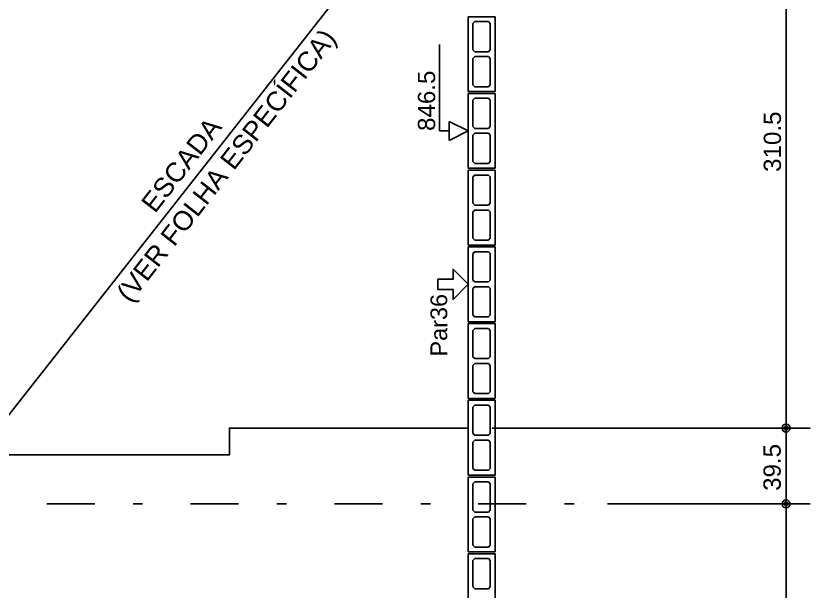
# Model space of a CAD drawing. Extents: x 0 to 119, y 0 to 84.
# Drawn here: x 35.84 to 44.13, y 52.51 to 58.51 of the extents above; entities that cross this region are included whole.
import ezdxf

# ---------------------------------------------------------------- set-up
doc = ezdxf.new("R2010")
doc.units = 0
doc.header["$MEASUREMENT"] = 0
doc.linetypes.add('ESTILO_TQS_0003', pattern=[1.5, 0.5, -0.4, 0.1, -0.5])
doc.linetypes.add('ESTILO_TQS_0005', pattern=[0.4, 0.3, -0.1])
for name, color, linetype in [('18', 6, 'CONTINUOUS'), ('20', 1, 'CONTINUOUS'), ('27', 250, 'CONTINUOUS'), ('3', 7, 'CONTINUOUS'), ('35', 255, 'CONTINUOUS')]:
    doc.layers.add(name, color=color, linetype=linetype)
doc.styles.add('TQS_ARIAL', font='arial.ttf')

msp = doc.modelspace()

# ---------------------------------------------------------------- linework, layer by layer
at = {"layer": '18', "color": 6, "linetype": 'Continuous'}
for p, q in [((40.260294, 57.31055), (40.260294, 58.21055)), ((40.560294, 57.31055), (40.360294, 57.41055)), ((40.360294, 57.41055), (40.360294, 57.21055)), ((40.360294, 57.31055), (40.260294, 57.31055)), ((40.360294, 57.21055), (40.560294, 57.31055))]:
    msp.add_line(p, q, dxfattribs=at)
at = {"layer": '20', "color": 1, "linetype": 'ESTILO_TQS_0003'}
msp.add_line((7.665778, 53.42055), (43.022778, 53.42055), dxfattribs=at)
at = {"layer": '27', "color": 250, "linetype": 'ESTILO_TQS_0005'}
for points in [[(40.770294, 58.13555), (40.790294, 58.15555), (40.790294, 58.43055), (40.770294, 58.45055), (40.630294, 58.45055), (40.610294, 58.43055), (40.610294, 58.15555), (40.630294, 58.13555), (40.770294, 58.13555)], [(40.770294, 57.77055), (40.790294, 57.79055), (40.790294, 58.06555), (40.770294, 58.08555), (40.630294, 58.08555), (40.610294, 58.06555), (40.610294, 57.79055), (40.630294, 57.77055), (40.770294, 57.77055)], [(40.770294, 57.33555), (40.790294, 57.35555), (40.790294, 57.63055), (40.770294, 57.65055), (40.630294, 57.65055), (40.610294, 57.63055), (40.610294, 57.35555), (40.630294, 57.33555), (40.770294, 57.33555)], [(40.770294, 56.97055), (40.790294, 56.99055), (40.790294, 57.26555), (40.770294, 57.28555), (40.630294, 57.28555), (40.610294, 57.26555), (40.610294, 56.99055), (40.630294, 56.97055), (40.770294, 56.97055)], [(40.770294, 56.53555), (40.790294, 56.55555), (40.790294, 56.83055), (40.770294, 56.85055), (40.630294, 56.85055), (40.610294, 56.83055), (40.610294, 56.55555), (40.630294, 56.53555), (40.770294, 56.53555)], [(40.770294, 56.17055), (40.790294, 56.19055), (40.790294, 56.46555), (40.770294, 56.48555), (40.630294, 56.48555), (40.610294, 56.46555), (40.610294, 56.19055), (40.630294, 56.17055), (40.770294, 56.17055)], [(40.770294, 55.73555), (40.790294, 55.75555), (40.790294, 56.03055), (40.770294, 56.05055), (40.630294, 56.05055), (40.610294, 56.03055), (40.610294, 55.75555), (40.630294, 55.73555), (40.770294, 55.73555)], [(40.770294, 55.37055), (40.790294, 55.39055), (40.790294, 55.66555), (40.770294, 55.68555), (40.630294, 55.68555), (40.610294, 55.66555), (40.610294, 55.39055), (40.630294, 55.37055), (40.770294, 55.37055)], [(40.770294, 54.93555), (40.790294, 54.95555), (40.790294, 55.23055), (40.770294, 55.25055), (40.630294, 55.25055), (40.610294, 55.23055), (40.610294, 54.95555), (40.630294, 54.93555), (40.770294, 54.93555)], [(40.770294, 54.57055), (40.790294, 54.59055), (40.790294, 54.86555), (40.770294, 54.88555), (40.630294, 54.88555), (40.610294, 54.86555), (40.610294, 54.59055), (40.630294, 54.57055), (40.770294, 54.57055)], [(40.770294, 54.13555), (40.790294, 54.15555), (40.790294, 54.43055), (40.770294, 54.45055), (40.630294, 54.45055), (40.610294, 54.43055), (40.610294, 54.15555), (40.630294, 54.13555), (40.770294, 54.13555)], [(40.770294, 53.77055), (40.790294, 53.79055), (40.790294, 54.06555), (40.770294, 54.08555), (40.630294, 54.08555), (40.610294, 54.06555), (40.610294, 53.79055), (40.630294, 53.77055), (40.770294, 53.77055)], [(40.770294, 53.33555), (40.790294, 53.35555), (40.790294, 53.63055), (40.770294, 53.65055), (40.630294, 53.65055), (40.610294, 53.63055), (40.610294, 53.35555), (40.630294, 53.33555), (40.770294, 53.33555)], [(40.770294, 52.97055), (40.790294, 52.99055), (40.790294, 53.26555), (40.770294, 53.28555), (40.630294, 53.28555), (40.610294, 53.26555), (40.610294, 52.99055), (40.630294, 52.97055), (40.770294, 52.97055)], [(40.770294, 52.53555), (40.790294, 52.55555), (40.790294, 52.83055), (40.770294, 52.85055), (40.630294, 52.85055), (40.610294, 52.83055), (40.610294, 52.55555), (40.630294, 52.53555), (40.770294, 52.53555)]]:
    msp.add_lwpolyline(points, dxfattribs=at)
at = {"layer": '3', "color": 7, "linetype": 'Continuous'}
msp.add_line((35.440276, 53.93055), (40.540294, 60.42055), dxfattribs=at)
for points in [[(40.840294, 57.72055), (40.840294, 58.50055), (40.560294, 58.50055), (40.560294, 57.72055), (40.840294, 57.72055)], [(40.840294, 56.92055), (40.840294, 57.70055), (40.560294, 57.70055), (40.560294, 56.92055), (40.840294, 56.92055)], [(40.840294, 56.12055), (40.840294, 56.90055), (40.560294, 56.90055), (40.560294, 56.12055), (40.840294, 56.12055)], [(40.840294, 55.32055), (40.840294, 56.10055), (40.560294, 56.10055), (40.560294, 55.32055), (40.840294, 55.32055)], [(40.244347, 55.763208), (40.402321, 55.763208), (40.402321, 55.868524), (40.560294, 55.71055), (40.402321, 55.552576), (40.402321, 55.657892), (40.244347, 55.657892), (40.244347, 55.763208)], [(40.840294, 54.52055), (40.840294, 55.30055), (40.560294, 55.30055), (40.560294, 54.52055), (40.840294, 54.52055)], [(40.840294, 53.72055), (40.840294, 54.50055), (40.560294, 54.50055), (40.560294, 53.72055), (40.840294, 53.72055)], [(40.560294, 54.210548), (38.070283, 54.210548), (38.070283, 53.93055), (35.440276, 53.93055)], [(40.840294, 52.92055), (40.840294, 53.70055), (40.560294, 53.70055), (40.560294, 52.92055), (40.840294, 52.92055)], [(40.840294, 52.12055), (40.840294, 52.90055), (40.560294, 52.90055), (40.560294, 52.12055), (40.840294, 52.12055)]]:
    msp.add_lwpolyline(points, dxfattribs=at)
at = {"layer": '35', "color": 255, "linetype": 'Continuous'}
for p, q in [((43.875505, 60.42055), (43.875505, 54.210548)), ((40.560294, 54.210548), (40.560294, 54.210548)), ((40.560294, 54.210548), (40.560294, 54.210548)), ((40.810294, 54.210548), (44.125505, 54.210548)), ((40.810294, 54.210548), (44.125505, 54.210548)), ((43.875505, 54.210548), (43.875505, 53.42055)), ((41.763757, 53.42055), (41.763757, 53.42055)), ((42.013757, 53.42055), (44.125505, 53.42055)), ((42.691586, 53.42055), (42.691586, 53.42055)), ((42.941586, 53.42055), (44.125505, 53.42055)), ((43.875505, 53.42055), (43.875505, 49.30055))]:
    msp.add_line(p, q, dxfattribs=at)
for centre, radius in [((43.875505, 54.210548), 0.041625), ((43.875505, 54.210548), 0.041625), ((43.875505, 54.210548), 0.02075), ((43.875505, 54.210548), 0.02075), ((43.875505, 53.42055), 0.041625), ((43.875505, 53.42055), 0.041625), ((43.875505, 53.42055), 0.02075), ((43.875505, 53.42055), 0.02075)]:
    msp.add_circle(centre, radius, dxfattribs=at)

# ---------------------------------------------------------------- texts
at = {"layer": '18', "color": 6, "linetype": 'ESTILO_TQS_0003', "style": 'TQS_ARIAL'}
msp.add_text('846.5', height=0.18, rotation=90, dxfattribs=at).set_placement((40.215294, 57.31055))
at = {"layer": '3', "color": 7, "linetype": 'Continuous', "style": 'TQS_ARIAL'}
for s, height, rotation, p in [('(VER FOLHA ESPECÍFICA)', 0.2, 52, (37.03595, 55.507256)), ('ESCADA', 0.2, 52, (37.294038, 56.442822)), ('Par36', 0.175, 90, (40.341544, 54.957688))]:
    msp.add_text(s, height=height, rotation=rotation, dxfattribs=at).set_placement(p)
at = {"layer": '35', "color": 255, "linetype": 'Continuous', "style": 'TQS_ARIAL'}
for s, p in [('310.5', (43.821505, 56.883549)), ('39.5', (43.818964, 53.556366))]:
    msp.add_text(s, height=0.18, rotation=90, dxfattribs=at).set_placement(p)

doc.saveas('drawing.dxf')
